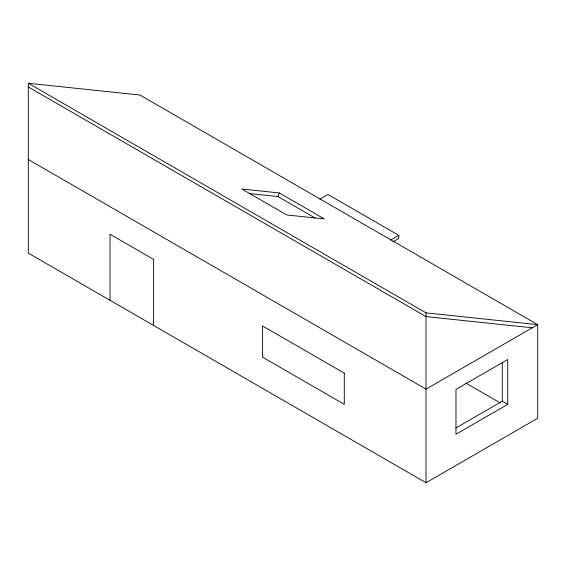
<?xml version="1.0" encoding="UTF-8"?>
<svg xmlns="http://www.w3.org/2000/svg" width="566" height="566" viewBox="0 0 566 566"><rect width="100%" height="100%" fill="white"/><g stroke="black" fill="none" stroke-linecap="round" stroke-linejoin="round"><path stroke-width="0.85" d="M249.118 193.494L277.906 196.529L279.321 192.956L324.268 218.908L286.75 214.96L241.802 189.009L279.321 192.956M319.776 199.175L327.947 194.456L398.775 235.35L398.775 238.491L392.832 241.923M390.604 240.062L398.775 235.35M455.856 428.009L502.29 401.209L507.737 404.35L507.737 359.495L455.977 389.38L455.977 434.235L507.737 404.35M426.014 482.734L537.7 418.253L537.7 324.643L139.986 95.031L28.3 83.266L28.3 253.122L426.014 482.734L426.014 312.878L28.3 83.266M426.014 312.878L537.7 324.643L426.014 389.125L28.3 159.513M532.252 327.792L426.014 316.599L28.3 86.98M277.906 196.529L315.241 218.08M465.74 383.005L500.089 402.829M502.29 362.509L502.29 401.209M153.605 325.464L153.605 259.412L110.023 234.246L110.023 300.298M344.291 373.15L262.567 325.966L262.567 357.167L344.291 404.35L344.291 373.15"/></g></svg>
